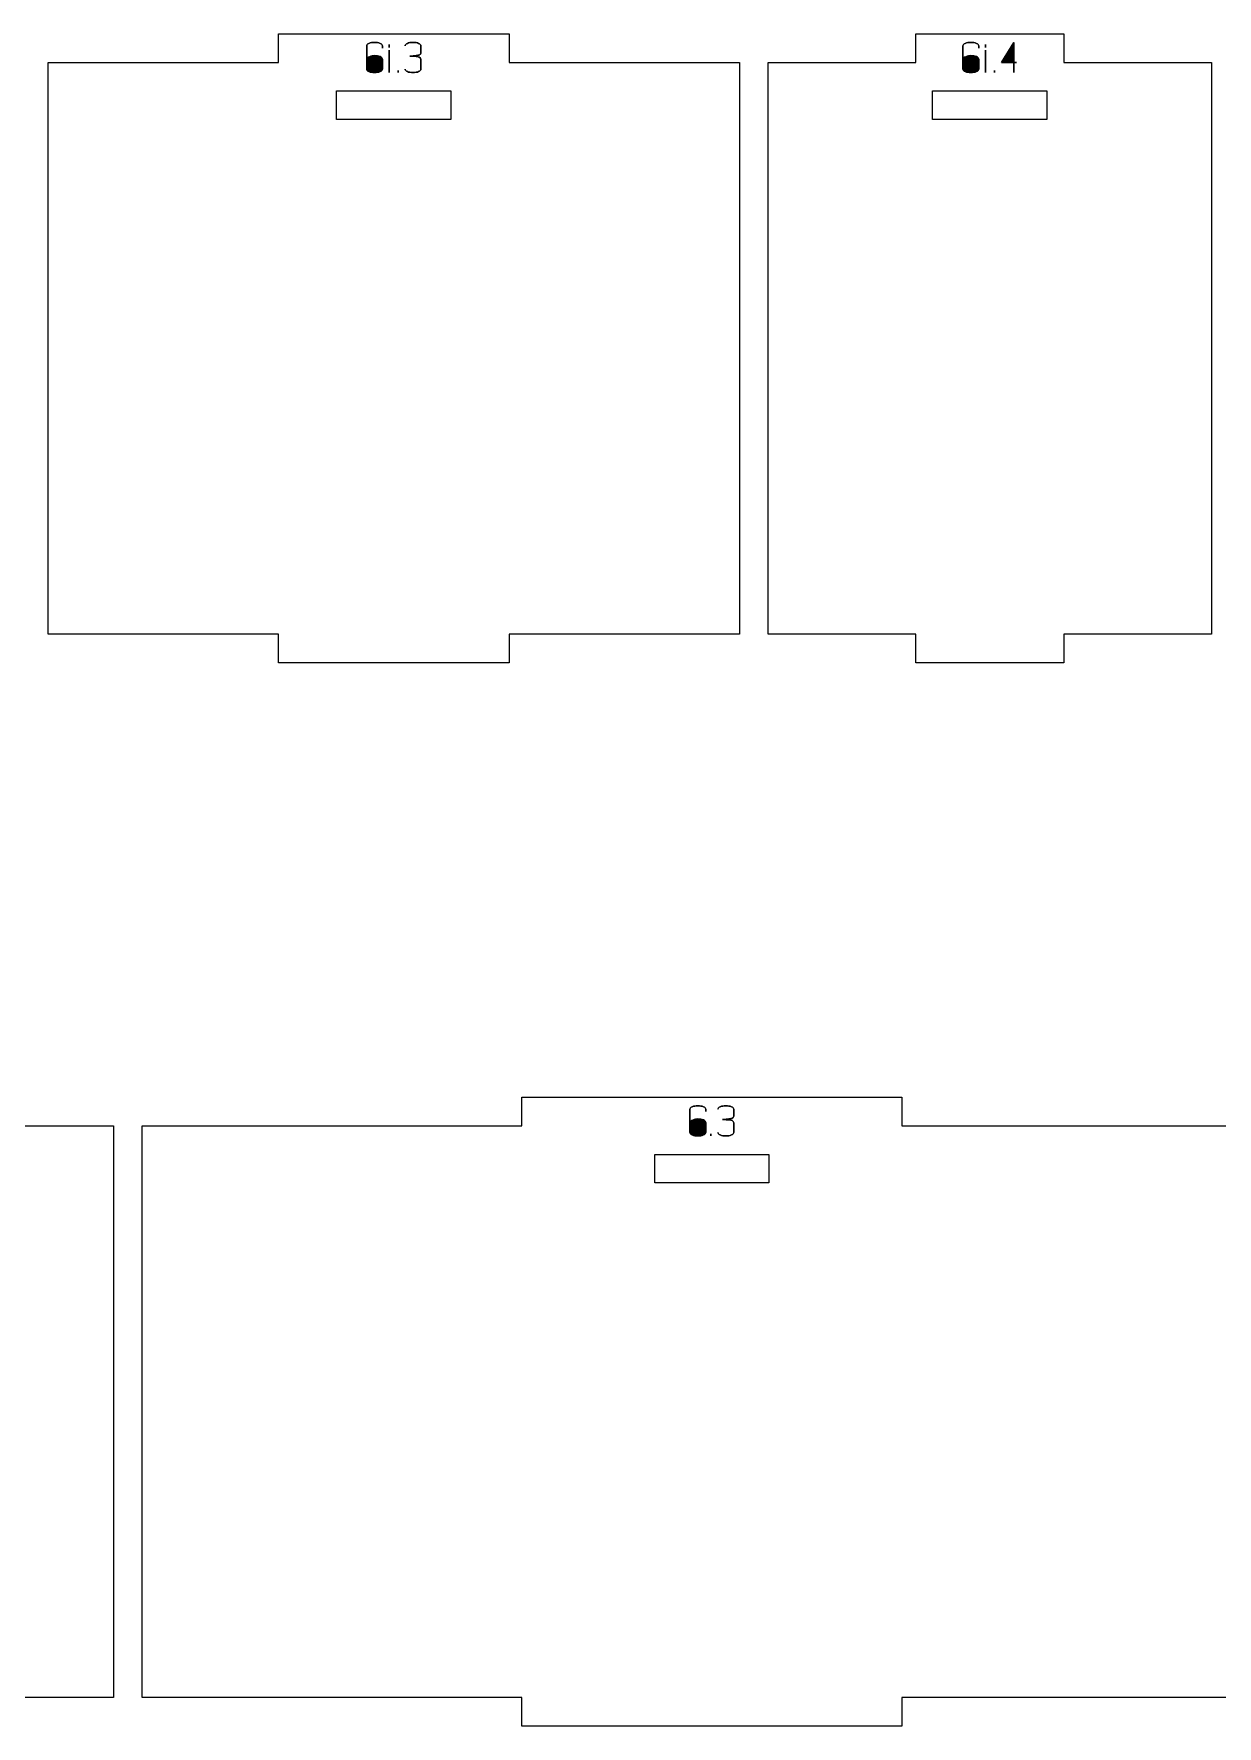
# Model space of a CAD drawing. Header units: centimetres. Extents: x -191 to 212, y -234 to 239.
# Drawn here: x 49.54 to 61.96, y -18.46 to -0.7 of the extents above; entities that cross this region are included whole.
import ezdxf

# ---------------------------------------------------------------- set-up
doc = ezdxf.new("R2010")
doc.units = ezdxf.units.CM
doc.header["$MEASUREMENT"] = 0
doc.layers.add('Capa 1', color=7, linetype='Continuous')

msp = doc.modelspace()

# ---------------------------------------------------------------- hatches: boundary and pattern name
at = {"layer": 'Capa 1', "true_color": 0x3e4095}
h = msp.add_hatch(color=175, dxfattribs=at)
edge = h.paths.add_edge_path()
edge.add_spline(control_points=[(53.11947, -1.10466), (53.09593, -1.10466), (53.07628, -1.10122), (53.06054, -1.09434), (53.04479, -1.08746), (53.03692, -1.07913), (53.03692, -1.06935), (53.03692, -1.06935), (53.03692, -0.96249), (53.03692, -0.96249), (53.03692, -0.96249), (53.03692, -0.82353), (53.03692, -0.82353), (53.03692, -0.81375), (53.04479, -0.80542), (53.06054, -0.79854), (53.07628, -0.79166), (53.09593, -0.78822), (53.11947, -0.78822), (53.14301, -0.78822), (53.16266, -0.79166), (53.1784, -0.79854), (53.19415, -0.80542), (53.20202, -0.81375), (53.20202, -0.82353), (53.20202, -0.82353), (53.20202, -0.84921), (53.20202, -0.84921), (53.20202, -0.84921), (53.20202, -0.82353), (53.20202, -0.82353), (53.20202, -0.81375), (53.19415, -0.80542), (53.1784, -0.79854), (53.16266, -0.79166), (53.14301, -0.78822), (53.11947, -0.78822), (53.09593, -0.78822), (53.07628, -0.79166), (53.06054, -0.79854), (53.04479, -0.80542), (53.03692, -0.81375), (53.03692, -0.82353), (53.03692, -0.82353), (53.03692, -0.96249), (53.03692, -0.96249), (53.03692, -0.95332), (53.04647, -0.94514), (53.06558, -0.93796), (53.08469, -0.93077), (53.10265, -0.92718), (53.11947, -0.92718), (53.14301, -0.92718), (53.16266, -0.93062), (53.1784, -0.9375), (53.19415, -0.94438), (53.20202, -0.95271), (53.20202, -0.96249), (53.20202, -0.96249), (53.20202, -1.06935), (53.20202, -1.06935), (53.20202, -1.07913), (53.19415, -1.08746), (53.1784, -1.09434), (53.16266, -1.10122), (53.14301, -1.10466), (53.11947, -1.10466)], knot_values=[0, 0, 0, 0, 0.04545455, 0.04545455, 0.04545455, 0.09090909, 0.09090909, 0.09090909, 0.13636364, 0.13636364, 0.13636364, 0.18181818, 0.18181818, 0.18181818, 0.22727273, 0.22727273, 0.22727273, 0.27272727, 0.27272727, 0.27272727, 0.31818182, 0.31818182, 0.31818182, 0.36363636, 0.36363636, 0.36363636, 0.40909091, 0.40909091, 0.40909091, 0.45454545, 0.45454545, 0.45454545, 0.5, 0.5, 0.5, 0.54545455, 0.54545455, 0.54545455, 0.59090909, 0.59090909, 0.59090909, 0.63636364, 0.63636364, 0.63636364, 0.68181818, 0.68181818, 0.68181818, 0.72727273, 0.72727273, 0.72727273, 0.77272727, 0.77272727, 0.77272727, 0.81818182, 0.81818182, 0.81818182, 0.86363636, 0.86363636, 0.86363636, 0.90909091, 0.90909091, 0.90909091, 0.95454545, 0.95454545, 0.95454545, 1, 1, 1, 1], degree=3, periodic=1)
h = msp.add_hatch(color=175, dxfattribs=at)
edge = h.paths.add_edge_path()
edge.add_spline(control_points=[(53.27218, -0.84188), (53.27218, -0.84188), (53.27264, -0.80932), (53.27264, -0.80932), (53.27264, -0.80932), (53.27218, -0.84188), (53.27218, -0.84188)], knot_values=[0, 0, 0, 0, 0.5, 0.5, 0.5, 1, 1, 1, 1], degree=3, periodic=1)
h = msp.add_hatch(color=175, dxfattribs=at)
edge = h.paths.add_edge_path()
edge.add_spline(control_points=[(53.27218, -1.10466), (53.27218, -1.10466), (53.27218, -0.87077), (53.27218, -0.87077), (53.27218, -0.87077), (53.27218, -1.10466), (53.27218, -1.10466)], knot_values=[0, 0, 0, 0, 0.5, 0.5, 0.5, 1, 1, 1, 1], degree=3, periodic=1)
h = msp.add_hatch(color=175, dxfattribs=at)
edge = h.paths.add_edge_path()
edge.add_spline(control_points=[(53.52305, -1.10466), (53.49951, -1.10466), (53.47986, -1.10122), (53.46412, -1.09434), (53.44837, -1.08746), (53.4405, -1.07913), (53.4405, -1.06935), (53.4405, -1.07913), (53.44837, -1.08746), (53.46412, -1.09434), (53.47986, -1.10122), (53.49951, -1.10466), (53.52305, -1.10466), (53.54659, -1.10466), (53.56624, -1.10122), (53.58198, -1.09434), (53.59773, -1.08746), (53.6056, -1.07913), (53.6056, -1.06935), (53.6056, -1.06935), (53.6056, -0.96616), (53.6056, -0.96616), (53.6056, -0.9579), (53.59994, -0.95072), (53.58863, -0.94461), (53.57732, -0.93849), (53.54415, -0.93436), (53.48911, -0.93222), (53.54384, -0.92886), (53.57671, -0.92488), (53.58771, -0.9203), (53.59872, -0.91571), (53.60468, -0.90822), (53.6056, -0.89783), (53.6056, -0.89783), (53.6056, -0.82353), (53.6056, -0.82353), (53.6056, -0.81375), (53.59773, -0.80542), (53.58198, -0.79854), (53.56624, -0.79166), (53.54659, -0.78822), (53.52305, -0.78822), (53.49951, -0.78822), (53.47986, -0.79166), (53.46412, -0.79854), (53.44837, -0.80542), (53.4405, -0.81375), (53.4405, -0.82353), (53.4405, -0.81375), (53.44837, -0.80542), (53.46412, -0.79854), (53.47986, -0.79166), (53.49951, -0.78822), (53.52305, -0.78822), (53.54659, -0.78822), (53.56624, -0.79166), (53.58198, -0.79854), (53.59773, -0.80542), (53.6056, -0.81375), (53.6056, -0.82353), (53.6056, -0.82353), (53.6056, -0.89783), (53.6056, -0.89783), (53.60468, -0.90822), (53.59872, -0.91571), (53.58771, -0.9203), (53.57671, -0.92488), (53.54384, -0.92886), (53.48911, -0.93222), (53.54415, -0.93436), (53.57732, -0.93849), (53.58863, -0.94461), (53.59994, -0.95072), (53.6056, -0.9579), (53.6056, -0.96616), (53.6056, -0.96616), (53.6056, -1.06935), (53.6056, -1.06935), (53.6056, -1.07913), (53.59773, -1.08746), (53.58198, -1.09434), (53.56624, -1.10122), (53.54659, -1.10466), (53.52305, -1.10466)], knot_values=[0, 0, 0, 0, 0.03571429, 0.03571429, 0.03571429, 0.07142857, 0.07142857, 0.07142857, 0.10714286, 0.10714286, 0.10714286, 0.14285714, 0.14285714, 0.14285714, 0.17857143, 0.17857143, 0.17857143, 0.21428571, 0.21428571, 0.21428571, 0.25, 0.25, 0.25, 0.28571429, 0.28571429, 0.28571429, 0.32142857, 0.32142857, 0.32142857, 0.35714286, 0.35714286, 0.35714286, 0.39285714, 0.39285714, 0.39285714, 0.42857143, 0.42857143, 0.42857143, 0.46428571, 0.46428571, 0.46428571, 0.5, 0.5, 0.5, 0.53571429, 0.53571429, 0.53571429, 0.57142857, 0.57142857, 0.57142857, 0.60714286, 0.60714286, 0.60714286, 0.64285714, 0.64285714, 0.64285714, 0.67857143, 0.67857143, 0.67857143, 0.71428571, 0.71428571, 0.71428571, 0.75, 0.75, 0.75, 0.78571429, 0.78571429, 0.78571429, 0.82142857, 0.82142857, 0.82142857, 0.85714286, 0.85714286, 0.85714286, 0.89285714, 0.89285714, 0.89285714, 0.92857143, 0.92857143, 0.92857143, 0.96428571, 0.96428571, 0.96428571, 1, 1, 1, 1], degree=3, periodic=1)
h = msp.add_hatch(color=175, dxfattribs=at)
edge = h.paths.add_edge_path()
edge.add_spline(control_points=[(59.37843, -1.10466), (59.35489, -1.10466), (59.33524, -1.10122), (59.3195, -1.09434), (59.30375, -1.08746), (59.29588, -1.07913), (59.29588, -1.06935), (59.29588, -1.06935), (59.29588, -0.96249), (59.29588, -0.96249), (59.29588, -0.96249), (59.29588, -0.82353), (59.29588, -0.82353), (59.29588, -0.81375), (59.30375, -0.80542), (59.3195, -0.79854), (59.33524, -0.79166), (59.35489, -0.78822), (59.37843, -0.78822), (59.40197, -0.78822), (59.42162, -0.79166), (59.43736, -0.79854), (59.45311, -0.80542), (59.46098, -0.81375), (59.46098, -0.82353), (59.46098, -0.82353), (59.46098, -0.84921), (59.46098, -0.84921), (59.46098, -0.84921), (59.46098, -0.82353), (59.46098, -0.82353), (59.46098, -0.81375), (59.45311, -0.80542), (59.43736, -0.79854), (59.42162, -0.79166), (59.40197, -0.78822), (59.37843, -0.78822), (59.35489, -0.78822), (59.33524, -0.79166), (59.3195, -0.79854), (59.30375, -0.80542), (59.29588, -0.81375), (59.29588, -0.82353), (59.29588, -0.82353), (59.29588, -0.96249), (59.29588, -0.96249), (59.29588, -0.95332), (59.30543, -0.94514), (59.32454, -0.93796), (59.34365, -0.93077), (59.36161, -0.92718), (59.37843, -0.92718), (59.40197, -0.92718), (59.42162, -0.93062), (59.43736, -0.9375), (59.45311, -0.94438), (59.46098, -0.95271), (59.46098, -0.96249), (59.46098, -0.96249), (59.46098, -1.06935), (59.46098, -1.06935), (59.46098, -1.07913), (59.45311, -1.08746), (59.43736, -1.09434), (59.42162, -1.10122), (59.40197, -1.10466), (59.37843, -1.10466)], knot_values=[0, 0, 0, 0, 0.04545455, 0.04545455, 0.04545455, 0.09090909, 0.09090909, 0.09090909, 0.13636364, 0.13636364, 0.13636364, 0.18181818, 0.18181818, 0.18181818, 0.22727273, 0.22727273, 0.22727273, 0.27272727, 0.27272727, 0.27272727, 0.31818182, 0.31818182, 0.31818182, 0.36363636, 0.36363636, 0.36363636, 0.40909091, 0.40909091, 0.40909091, 0.45454545, 0.45454545, 0.45454545, 0.5, 0.5, 0.5, 0.54545455, 0.54545455, 0.54545455, 0.59090909, 0.59090909, 0.59090909, 0.63636364, 0.63636364, 0.63636364, 0.68181818, 0.68181818, 0.68181818, 0.72727273, 0.72727273, 0.72727273, 0.77272727, 0.77272727, 0.77272727, 0.81818182, 0.81818182, 0.81818182, 0.86363636, 0.86363636, 0.86363636, 0.90909091, 0.90909091, 0.90909091, 0.95454545, 0.95454545, 0.95454545, 1, 1, 1, 1], degree=3, periodic=1)
h = msp.add_hatch(color=175, dxfattribs=at)
edge = h.paths.add_edge_path()
edge.add_spline(control_points=[(59.53114, -0.84188), (59.53114, -0.84188), (59.5316, -0.80932), (59.5316, -0.80932), (59.5316, -0.80932), (59.53114, -0.84188), (59.53114, -0.84188)], knot_values=[0, 0, 0, 0, 0.5, 0.5, 0.5, 1, 1, 1, 1], degree=3, periodic=1)
h = msp.add_hatch(color=175, dxfattribs=at)
edge = h.paths.add_edge_path()
edge.add_spline(control_points=[(59.53114, -1.10466), (59.53114, -1.10466), (59.53114, -0.87077), (59.53114, -0.87077), (59.53114, -0.87077), (59.53114, -1.10466), (59.53114, -1.10466)], knot_values=[0, 0, 0, 0, 0.5, 0.5, 0.5, 1, 1, 1, 1], degree=3, periodic=1)
h = msp.add_hatch(color=175, dxfattribs=at)
edge = h.paths.add_edge_path()
edge.add_spline(control_points=[(59.82925, -1.0001), (59.82925, -1.0001), (59.82925, -0.78776), (59.82925, -0.78776), (59.82925, -0.78776), (59.69946, -1.0001), (59.69946, -1.0001), (59.69946, -1.0001), (59.82925, -1.0001), (59.82925, -1.0001)], knot_values=[0, 0, 0, 0, 0.33333333, 0.33333333, 0.33333333, 0.66666667, 0.66666667, 0.66666667, 1, 1, 1, 1], degree=3, periodic=1)
h = msp.add_hatch(color=175, dxfattribs=at)
edge = h.paths.add_edge_path()
edge.add_spline(control_points=[(59.82925, -1.0001), (59.82925, -1.0001), (59.82925, -1.10466), (59.82925, -1.10466), (59.82925, -1.10466), (59.82925, -1.0001), (59.82925, -1.0001), (59.82925, -1.0001), (59.69946, -1.0001), (59.69946, -1.0001), (59.69946, -1.0001), (59.82925, -0.78776), (59.82925, -0.78776), (59.82925, -0.78776), (59.82925, -1.0001), (59.82925, -1.0001), (59.82925, -1.0001), (59.85906, -1.0001), (59.85906, -1.0001), (59.85906, -1.0001), (59.82925, -1.0001), (59.82925, -1.0001)], knot_values=[0, 0, 0, 0, 0.14285714, 0.14285714, 0.14285714, 0.28571429, 0.28571429, 0.28571429, 0.42857143, 0.42857143, 0.42857143, 0.57142857, 0.57142857, 0.57142857, 0.71428571, 0.71428571, 0.71428571, 0.85714286, 0.85714286, 0.85714286, 1, 1, 1, 1], degree=3, periodic=1)
h = msp.add_hatch(color=175, dxfattribs=at)
edge = h.paths.add_edge_path()
edge.add_spline(control_points=[(53.03692, -1.06935), (53.03692, -1.07913), (53.04479, -1.08746), (53.06054, -1.09434), (53.07628, -1.10122), (53.09593, -1.10466), (53.11947, -1.10466), (53.14301, -1.10466), (53.16266, -1.10122), (53.1784, -1.09434), (53.19415, -1.08746), (53.20202, -1.07913), (53.20202, -1.06935), (53.20202, -1.06935), (53.20202, -0.96249), (53.20202, -0.96249), (53.20202, -0.95271), (53.19415, -0.94438), (53.1784, -0.9375), (53.16266, -0.93062), (53.14301, -0.92718), (53.11947, -0.92718), (53.10265, -0.92718), (53.08469, -0.93077), (53.06558, -0.93796), (53.04647, -0.94514), (53.03692, -0.95332), (53.03692, -0.96249), (53.03692, -0.96249), (53.03692, -1.06935), (53.03692, -1.06935)], knot_values=[0, 0, 0, 0, 0.1, 0.1, 0.1, 0.2, 0.2, 0.2, 0.3, 0.3, 0.3, 0.4, 0.4, 0.4, 0.5, 0.5, 0.5, 0.6, 0.6, 0.6, 0.7, 0.7, 0.7, 0.8, 0.8, 0.8, 0.9, 0.9, 0.9, 1, 1, 1, 1], degree=3, periodic=1)
h = msp.add_hatch(color=175, dxfattribs=at)
edge = h.paths.add_edge_path()
edge.add_spline(control_points=[(59.29588, -1.06935), (59.29588, -1.07913), (59.30375, -1.08746), (59.3195, -1.09434), (59.33524, -1.10122), (59.35489, -1.10466), (59.37843, -1.10466), (59.40197, -1.10466), (59.42162, -1.10122), (59.43736, -1.09434), (59.45311, -1.08746), (59.46098, -1.07913), (59.46098, -1.06935), (59.46098, -1.06935), (59.46098, -0.96249), (59.46098, -0.96249), (59.46098, -0.95271), (59.45311, -0.94438), (59.43736, -0.9375), (59.42162, -0.93062), (59.40197, -0.92718), (59.37843, -0.92718), (59.36161, -0.92718), (59.34365, -0.93077), (59.32454, -0.93796), (59.30543, -0.94514), (59.29588, -0.95332), (59.29588, -0.96249), (59.29588, -0.96249), (59.29588, -1.06935), (59.29588, -1.06935)], knot_values=[0, 0, 0, 0, 0.1, 0.1, 0.1, 0.2, 0.2, 0.2, 0.3, 0.3, 0.3, 0.4, 0.4, 0.4, 0.5, 0.5, 0.5, 0.6, 0.6, 0.6, 0.7, 0.7, 0.7, 0.8, 0.8, 0.8, 0.9, 0.9, 0.9, 1, 1, 1, 1], degree=3, periodic=1)
h = msp.add_hatch(color=175, dxfattribs=at)
edge = h.paths.add_edge_path()
edge.add_spline(control_points=[(53.36712, -1.10466), (53.36712, -1.10466), (53.36712, -1.08219), (53.36712, -1.08219), (53.36712, -1.08219), (53.36712, -1.10466), (53.36712, -1.10466)], knot_values=[0, 0, 0, 0, 0.5, 0.5, 0.5, 1, 1, 1, 1], degree=3, periodic=1)
h = msp.add_hatch(color=175, dxfattribs=at)
edge = h.paths.add_edge_path()
edge.add_spline(control_points=[(59.62608, -1.10466), (59.62608, -1.10466), (59.62608, -1.08219), (59.62608, -1.08219), (59.62608, -1.08219), (59.62608, -1.10466), (59.62608, -1.10466)], knot_values=[0, 0, 0, 0, 0.5, 0.5, 0.5, 1, 1, 1, 1], degree=3, periodic=1)
h = msp.add_hatch(color=175, dxfattribs=at)
edge = h.paths.add_edge_path()
edge.add_spline(control_points=[(56.51309, -12.26262), (56.48955, -12.26262), (56.4699, -12.25918), (56.45416, -12.2523), (56.43841, -12.24542), (56.43054, -12.23709), (56.43054, -12.22731), (56.43054, -12.22731), (56.43054, -12.12045), (56.43054, -12.12045), (56.43054, -12.12045), (56.43054, -11.98149), (56.43054, -11.98149), (56.43054, -11.97171), (56.43841, -11.96338), (56.45416, -11.9565), (56.4699, -11.94962), (56.48955, -11.94618), (56.51309, -11.94618), (56.53663, -11.94618), (56.55628, -11.94962), (56.57202, -11.9565), (56.58777, -11.96338), (56.59564, -11.97171), (56.59564, -11.98149), (56.59564, -11.98149), (56.59564, -12.00717), (56.59564, -12.00717), (56.59564, -12.00717), (56.59564, -11.98149), (56.59564, -11.98149), (56.59564, -11.97171), (56.58777, -11.96338), (56.57202, -11.9565), (56.55628, -11.94962), (56.53663, -11.94618), (56.51309, -11.94618), (56.48955, -11.94618), (56.4699, -11.94962), (56.45416, -11.9565), (56.43841, -11.96338), (56.43054, -11.97171), (56.43054, -11.98149), (56.43054, -11.98149), (56.43054, -12.12045), (56.43054, -12.12045), (56.43054, -12.11128), (56.44009, -12.1031), (56.4592, -12.09592), (56.47831, -12.08873), (56.49627, -12.08514), (56.51309, -12.08514), (56.53663, -12.08514), (56.55628, -12.08858), (56.57202, -12.09546), (56.58777, -12.10234), (56.59564, -12.11067), (56.59564, -12.12045), (56.59564, -12.12045), (56.59564, -12.22731), (56.59564, -12.22731), (56.59564, -12.23709), (56.58777, -12.24542), (56.57202, -12.2523), (56.55628, -12.25918), (56.53663, -12.26262), (56.51309, -12.26262)], knot_values=[0, 0, 0, 0, 0.04545455, 0.04545455, 0.04545455, 0.09090909, 0.09090909, 0.09090909, 0.13636364, 0.13636364, 0.13636364, 0.18181818, 0.18181818, 0.18181818, 0.22727273, 0.22727273, 0.22727273, 0.27272727, 0.27272727, 0.27272727, 0.31818182, 0.31818182, 0.31818182, 0.36363636, 0.36363636, 0.36363636, 0.40909091, 0.40909091, 0.40909091, 0.45454545, 0.45454545, 0.45454545, 0.5, 0.5, 0.5, 0.54545455, 0.54545455, 0.54545455, 0.59090909, 0.59090909, 0.59090909, 0.63636364, 0.63636364, 0.63636364, 0.68181818, 0.68181818, 0.68181818, 0.72727273, 0.72727273, 0.72727273, 0.77272727, 0.77272727, 0.77272727, 0.81818182, 0.81818182, 0.81818182, 0.86363636, 0.86363636, 0.86363636, 0.90909091, 0.90909091, 0.90909091, 0.95454545, 0.95454545, 0.95454545, 1, 1, 1, 1], degree=3, periodic=1)
h = msp.add_hatch(color=175, dxfattribs=at)
edge = h.paths.add_edge_path()
edge.add_spline(control_points=[(56.8066, -12.26262), (56.78306, -12.26262), (56.76341, -12.25918), (56.74767, -12.2523), (56.73192, -12.24542), (56.72405, -12.23709), (56.72405, -12.22731), (56.72405, -12.23709), (56.73192, -12.24542), (56.74767, -12.2523), (56.76341, -12.25918), (56.78306, -12.26262), (56.8066, -12.26262), (56.83014, -12.26262), (56.84979, -12.25918), (56.86553, -12.2523), (56.88128, -12.24542), (56.88915, -12.23709), (56.88915, -12.22731), (56.88915, -12.22731), (56.88915, -12.12412), (56.88915, -12.12412), (56.88915, -12.11586), (56.88349, -12.10868), (56.87218, -12.10257), (56.86087, -12.09645), (56.8277, -12.09232), (56.77266, -12.09018), (56.82739, -12.08682), (56.86026, -12.08284), (56.87126, -12.07826), (56.88227, -12.07367), (56.88823, -12.06618), (56.88915, -12.05579), (56.88915, -12.05579), (56.88915, -11.98149), (56.88915, -11.98149), (56.88915, -11.97171), (56.88128, -11.96338), (56.86553, -11.9565), (56.84979, -11.94962), (56.83014, -11.94618), (56.8066, -11.94618), (56.78306, -11.94618), (56.76341, -11.94962), (56.74767, -11.9565), (56.73192, -11.96338), (56.72405, -11.97171), (56.72405, -11.98149), (56.72405, -11.97171), (56.73192, -11.96338), (56.74767, -11.9565), (56.76341, -11.94962), (56.78306, -11.94618), (56.8066, -11.94618), (56.83014, -11.94618), (56.84979, -11.94962), (56.86553, -11.9565), (56.88128, -11.96338), (56.88915, -11.97171), (56.88915, -11.98149), (56.88915, -11.98149), (56.88915, -12.05579), (56.88915, -12.05579), (56.88823, -12.06618), (56.88227, -12.07367), (56.87126, -12.07826), (56.86026, -12.08284), (56.82739, -12.08682), (56.77266, -12.09018), (56.8277, -12.09232), (56.86087, -12.09645), (56.87218, -12.10257), (56.88349, -12.10868), (56.88915, -12.11586), (56.88915, -12.12412), (56.88915, -12.12412), (56.88915, -12.22731), (56.88915, -12.22731), (56.88915, -12.23709), (56.88128, -12.24542), (56.86553, -12.2523), (56.84979, -12.25918), (56.83014, -12.26262), (56.8066, -12.26262)], knot_values=[0, 0, 0, 0, 0.03571429, 0.03571429, 0.03571429, 0.07142857, 0.07142857, 0.07142857, 0.10714286, 0.10714286, 0.10714286, 0.14285714, 0.14285714, 0.14285714, 0.17857143, 0.17857143, 0.17857143, 0.21428571, 0.21428571, 0.21428571, 0.25, 0.25, 0.25, 0.28571429, 0.28571429, 0.28571429, 0.32142857, 0.32142857, 0.32142857, 0.35714286, 0.35714286, 0.35714286, 0.39285714, 0.39285714, 0.39285714, 0.42857143, 0.42857143, 0.42857143, 0.46428571, 0.46428571, 0.46428571, 0.5, 0.5, 0.5, 0.53571429, 0.53571429, 0.53571429, 0.57142857, 0.57142857, 0.57142857, 0.60714286, 0.60714286, 0.60714286, 0.64285714, 0.64285714, 0.64285714, 0.67857143, 0.67857143, 0.67857143, 0.71428571, 0.71428571, 0.71428571, 0.75, 0.75, 0.75, 0.78571429, 0.78571429, 0.78571429, 0.82142857, 0.82142857, 0.82142857, 0.85714286, 0.85714286, 0.85714286, 0.89285714, 0.89285714, 0.89285714, 0.92857143, 0.92857143, 0.92857143, 0.96428571, 0.96428571, 0.96428571, 1, 1, 1, 1], degree=3, periodic=1)
h = msp.add_hatch(color=175, dxfattribs=at)
edge = h.paths.add_edge_path()
edge.add_spline(control_points=[(56.43054, -12.22731), (56.43054, -12.23709), (56.43841, -12.24542), (56.45416, -12.2523), (56.4699, -12.25918), (56.48955, -12.26262), (56.51309, -12.26262), (56.53663, -12.26262), (56.55628, -12.25918), (56.57202, -12.2523), (56.58777, -12.24542), (56.59564, -12.23709), (56.59564, -12.22731), (56.59564, -12.22731), (56.59564, -12.12045), (56.59564, -12.12045), (56.59564, -12.11067), (56.58777, -12.10234), (56.57202, -12.09546), (56.55628, -12.08858), (56.53663, -12.08514), (56.51309, -12.08514), (56.49627, -12.08514), (56.47831, -12.08873), (56.4592, -12.09592), (56.44009, -12.1031), (56.43054, -12.11128), (56.43054, -12.12045), (56.43054, -12.12045), (56.43054, -12.22731), (56.43054, -12.22731)], knot_values=[0, 0, 0, 0, 0.1, 0.1, 0.1, 0.2, 0.2, 0.2, 0.3, 0.3, 0.3, 0.4, 0.4, 0.4, 0.5, 0.5, 0.5, 0.6, 0.6, 0.6, 0.7, 0.7, 0.7, 0.8, 0.8, 0.8, 0.9, 0.9, 0.9, 1, 1, 1, 1], degree=3, periodic=1)
h = msp.add_hatch(color=175, dxfattribs=at)
edge = h.paths.add_edge_path()
edge.add_spline(control_points=[(56.65067, -12.26262), (56.65067, -12.26262), (56.65067, -12.24015), (56.65067, -12.24015), (56.65067, -12.24015), (56.65067, -12.26262), (56.65067, -12.26262)], knot_values=[0, 0, 0, 0, 0.5, 0.5, 0.5, 1, 1, 1, 1], degree=3, periodic=1)

# ---------------------------------------------------------------- linework, layer by layer
at = {"layer": 'Capa 1', "color": 240, "lineweight": 20}
for points, knots in [([(49.69283, -0.99826), (49.69283, -0.99826), (49.69283, -6.99826), (49.69283, -6.99826), (49.69283, -6.99826), (52.11178, -6.99826), (52.11178, -6.99826), (52.11178, -6.99826), (52.11178, -7.29826), (52.11178, -7.29826), (52.11178, -7.29826), (54.53073, -7.29826), (54.53073, -7.29826), (54.53073, -7.29826), (54.53073, -6.99826), (54.53073, -6.99826), (54.53073, -6.99826), (56.94969, -6.99826), (56.94969, -6.99826), (56.94969, -6.99826), (56.94969, -0.99826), (56.94969, -0.99826), (56.94969, -0.99826), (54.53073, -0.99826), (54.53073, -0.99826), (54.53073, -0.99826), (54.53073, -0.69826), (54.53073, -0.69826), (54.53073, -0.69826), (52.11178, -0.69826), (52.11178, -0.69826), (52.11178, -0.69826), (52.11178, -0.99826), (52.11178, -0.99826), (52.11178, -0.99826), (49.69283, -0.99826), (49.69283, -0.99826)], [0, 0, 0, 0, 0.08333333, 0.08333333, 0.08333333, 0.16666667, 0.16666667, 0.16666667, 0.25, 0.25, 0.25, 0.33333333, 0.33333333, 0.33333333, 0.41666667, 0.41666667, 0.41666667, 0.5, 0.5, 0.5, 0.58333333, 0.58333333, 0.58333333, 0.66666667, 0.66666667, 0.66666667, 0.75, 0.75, 0.75, 0.83333333, 0.83333333, 0.83333333, 0.91666667, 0.91666667, 0.91666667, 1, 1, 1, 1]), ([(57.24969, -0.99826), (57.24969, -0.99826), (57.24969, -6.99826), (57.24969, -6.99826), (57.24969, -6.99826), (58.80154, -6.99826), (58.80154, -6.99826), (58.80154, -6.99826), (58.80154, -7.29826), (58.80154, -7.29826), (58.80154, -7.29826), (60.3534, -7.29826), (60.3534, -7.29826), (60.3534, -7.29826), (60.3534, -6.99826), (60.3534, -6.99826), (60.3534, -6.99826), (61.90526, -6.99826), (61.90526, -6.99826), (61.90526, -6.99826), (61.90526, -0.99826), (61.90526, -0.99826), (61.90526, -0.99826), (60.3534, -0.99826), (60.3534, -0.99826), (60.3534, -0.99826), (60.3534, -0.69826), (60.3534, -0.69826), (60.3534, -0.69826), (58.80154, -0.69826), (58.80154, -0.69826), (58.80154, -0.69826), (58.80154, -0.99826), (58.80154, -0.99826), (58.80154, -0.99826), (57.24969, -0.99826), (57.24969, -0.99826)], [0, 0, 0, 0, 0.08333333, 0.08333333, 0.08333333, 0.16666667, 0.16666667, 0.16666667, 0.25, 0.25, 0.25, 0.33333333, 0.33333333, 0.33333333, 0.41666667, 0.41666667, 0.41666667, 0.5, 0.5, 0.5, 0.58333333, 0.58333333, 0.58333333, 0.66666667, 0.66666667, 0.66666667, 0.75, 0.75, 0.75, 0.83333333, 0.83333333, 0.83333333, 0.91666667, 0.91666667, 0.91666667, 1, 1, 1, 1]), ([(52.72126, -1.59796), (52.72126, -1.59796), (53.92126, -1.59796), (53.92126, -1.59796), (53.92126, -1.59796), (53.92126, -1.29796), (53.92126, -1.29796), (53.92126, -1.29796), (52.72126, -1.29796), (52.72126, -1.29796), (52.72126, -1.29796), (52.72126, -1.59796), (52.72126, -1.59796)], [0, 0, 0, 0, 0.25, 0.25, 0.25, 0.5, 0.5, 0.5, 0.75, 0.75, 0.75, 1, 1, 1, 1]), ([(58.97747, -1.59796), (58.97747, -1.59796), (60.17747, -1.59796), (60.17747, -1.59796), (60.17747, -1.59796), (60.17747, -1.29796), (60.17747, -1.29796), (60.17747, -1.29796), (58.97747, -1.29796), (58.97747, -1.29796), (58.97747, -1.29796), (58.97747, -1.59796), (58.97747, -1.59796)], [0, 0, 0, 0, 0.25, 0.25, 0.25, 0.5, 0.5, 0.5, 0.75, 0.75, 0.75, 1, 1, 1, 1]), ([(44.7768, -12.15622), (44.7768, -12.15622), (44.7768, -18.15622), (44.7768, -18.15622), (44.7768, -18.15622), (46.64445, -18.15622), (46.64445, -18.15622), (46.64445, -18.15622), (46.64445, -18.45622), (46.64445, -18.45622), (46.64445, -18.45622), (48.5121, -18.45622), (48.5121, -18.45622), (48.5121, -18.45622), (48.5121, -18.15622), (48.5121, -18.15622), (48.5121, -18.15622), (50.37975, -18.15622), (50.37975, -18.15622), (50.37975, -18.15622), (50.37975, -12.15622), (50.37975, -12.15622), (50.37975, -12.15622), (48.5121, -12.15622), (48.5121, -12.15622), (48.5121, -12.15622), (48.5121, -11.85622), (48.5121, -11.85622), (48.5121, -11.85622), (46.64445, -11.85622), (46.64445, -11.85622), (46.64445, -11.85622), (46.64445, -12.15622), (46.64445, -12.15622), (46.64445, -12.15622), (44.7768, -12.15622), (44.7768, -12.15622)], [0, 0, 0, 0, 0.08333333, 0.08333333, 0.08333333, 0.16666667, 0.16666667, 0.16666667, 0.25, 0.25, 0.25, 0.33333333, 0.33333333, 0.33333333, 0.41666667, 0.41666667, 0.41666667, 0.5, 0.5, 0.5, 0.58333333, 0.58333333, 0.58333333, 0.66666667, 0.66666667, 0.66666667, 0.75, 0.75, 0.75, 0.83333333, 0.83333333, 0.83333333, 0.91666667, 0.91666667, 0.91666667, 1, 1, 1, 1]), ([(50.67975, -12.15622), (50.67975, -12.15622), (50.67975, -18.15622), (50.67975, -18.15622), (50.67975, -18.15622), (54.66648, -18.15622), (54.66648, -18.15622), (54.66648, -18.15622), (54.66648, -18.45622), (54.66648, -18.45622), (54.66648, -18.45622), (58.65321, -18.45622), (58.65321, -18.45622), (58.65321, -18.45622), (58.65321, -18.15622), (58.65321, -18.15622), (58.65321, -18.15622), (62.63994, -18.15622), (62.63994, -18.15622), (62.63994, -18.15622), (62.63994, -12.15622), (62.63994, -12.15622), (62.63994, -12.15622), (58.65321, -12.15622), (58.65321, -12.15622), (58.65321, -12.15622), (58.65321, -11.85622), (58.65321, -11.85622), (58.65321, -11.85622), (54.66648, -11.85622), (54.66648, -11.85622), (54.66648, -11.85622), (54.66648, -12.15622), (54.66648, -12.15622), (54.66648, -12.15622), (50.67975, -12.15622), (50.67975, -12.15622)], [0, 0, 0, 0, 0.08333333, 0.08333333, 0.08333333, 0.16666667, 0.16666667, 0.16666667, 0.25, 0.25, 0.25, 0.33333333, 0.33333333, 0.33333333, 0.41666667, 0.41666667, 0.41666667, 0.5, 0.5, 0.5, 0.58333333, 0.58333333, 0.58333333, 0.66666667, 0.66666667, 0.66666667, 0.75, 0.75, 0.75, 0.83333333, 0.83333333, 0.83333333, 0.91666667, 0.91666667, 0.91666667, 1, 1, 1, 1]), ([(56.05984, -12.75596), (56.05984, -12.75596), (57.25984, -12.75596), (57.25984, -12.75596), (57.25984, -12.75596), (57.25984, -12.45596), (57.25984, -12.45596), (57.25984, -12.45596), (56.05984, -12.45596), (56.05984, -12.45596), (56.05984, -12.45596), (56.05984, -12.75596), (56.05984, -12.75596)], [0, 0, 0, 0, 0.25, 0.25, 0.25, 0.5, 0.5, 0.5, 0.75, 0.75, 0.75, 1, 1, 1, 1])]:
    msp.add_open_spline(points, degree=3, knots=knots, dxfattribs=at)
at = {"layer": 'Capa 1', "color": 114, "lineweight": 9}
for points, knots in [([(53.11947, -1.10466), (53.09593, -1.10466), (53.07628, -1.10122), (53.06054, -1.09434), (53.04479, -1.08746), (53.03692, -1.07913), (53.03692, -1.06935), (53.03692, -1.06935), (53.03692, -0.96249), (53.03692, -0.96249), (53.03692, -0.96249), (53.03692, -0.82353), (53.03692, -0.82353), (53.03692, -0.81375), (53.04479, -0.80542), (53.06054, -0.79854), (53.07628, -0.79166), (53.09593, -0.78822), (53.11947, -0.78822), (53.14301, -0.78822), (53.16266, -0.79166), (53.1784, -0.79854), (53.19415, -0.80542), (53.20202, -0.81375), (53.20202, -0.82353), (53.20202, -0.82353), (53.20202, -0.84921), (53.20202, -0.84921), (53.20202, -0.84921), (53.20202, -0.82353), (53.20202, -0.82353), (53.20202, -0.81375), (53.19415, -0.80542), (53.1784, -0.79854), (53.16266, -0.79166), (53.14301, -0.78822), (53.11947, -0.78822), (53.09593, -0.78822), (53.07628, -0.79166), (53.06054, -0.79854), (53.04479, -0.80542), (53.03692, -0.81375), (53.03692, -0.82353), (53.03692, -0.82353), (53.03692, -0.96249), (53.03692, -0.96249), (53.03692, -0.95332), (53.04647, -0.94514), (53.06558, -0.93796), (53.08469, -0.93077), (53.10265, -0.92718), (53.11947, -0.92718), (53.14301, -0.92718), (53.16266, -0.93062), (53.1784, -0.9375), (53.19415, -0.94438), (53.20202, -0.95271), (53.20202, -0.96249), (53.20202, -0.96249), (53.20202, -1.06935), (53.20202, -1.06935), (53.20202, -1.07913), (53.19415, -1.08746), (53.1784, -1.09434), (53.16266, -1.10122), (53.14301, -1.10466), (53.11947, -1.10466)], [0, 0, 0, 0, 0.04545455, 0.04545455, 0.04545455, 0.09090909, 0.09090909, 0.09090909, 0.13636364, 0.13636364, 0.13636364, 0.18181818, 0.18181818, 0.18181818, 0.22727273, 0.22727273, 0.22727273, 0.27272727, 0.27272727, 0.27272727, 0.31818182, 0.31818182, 0.31818182, 0.36363636, 0.36363636, 0.36363636, 0.40909091, 0.40909091, 0.40909091, 0.45454545, 0.45454545, 0.45454545, 0.5, 0.5, 0.5, 0.54545455, 0.54545455, 0.54545455, 0.59090909, 0.59090909, 0.59090909, 0.63636364, 0.63636364, 0.63636364, 0.68181818, 0.68181818, 0.68181818, 0.72727273, 0.72727273, 0.72727273, 0.77272727, 0.77272727, 0.77272727, 0.81818182, 0.81818182, 0.81818182, 0.86363636, 0.86363636, 0.86363636, 0.90909091, 0.90909091, 0.90909091, 0.95454545, 0.95454545, 0.95454545, 1, 1, 1, 1]), ([(53.27218, -0.84188), (53.27218, -0.84188), (53.27264, -0.80932), (53.27264, -0.80932), (53.27264, -0.80932), (53.27218, -0.84188), (53.27218, -0.84188)], [0, 0, 0, 0, 0.5, 0.5, 0.5, 1, 1, 1, 1]), ([(53.27218, -1.10466), (53.27218, -1.10466), (53.27218, -0.87077), (53.27218, -0.87077), (53.27218, -0.87077), (53.27218, -1.10466), (53.27218, -1.10466)], [0, 0, 0, 0, 0.5, 0.5, 0.5, 1, 1, 1, 1]), ([(53.52305, -1.10466), (53.49951, -1.10466), (53.47986, -1.10122), (53.46412, -1.09434), (53.44837, -1.08746), (53.4405, -1.07913), (53.4405, -1.06935), (53.4405, -1.07913), (53.44837, -1.08746), (53.46412, -1.09434), (53.47986, -1.10122), (53.49951, -1.10466), (53.52305, -1.10466), (53.54659, -1.10466), (53.56624, -1.10122), (53.58198, -1.09434), (53.59773, -1.08746), (53.6056, -1.07913), (53.6056, -1.06935), (53.6056, -1.06935), (53.6056, -0.96616), (53.6056, -0.96616), (53.6056, -0.9579), (53.59994, -0.95072), (53.58863, -0.94461), (53.57732, -0.93849), (53.54415, -0.93436), (53.48911, -0.93222), (53.54384, -0.92886), (53.57671, -0.92488), (53.58771, -0.9203), (53.59872, -0.91571), (53.60468, -0.90822), (53.6056, -0.89783), (53.6056, -0.89783), (53.6056, -0.82353), (53.6056, -0.82353), (53.6056, -0.81375), (53.59773, -0.80542), (53.58198, -0.79854), (53.56624, -0.79166), (53.54659, -0.78822), (53.52305, -0.78822), (53.49951, -0.78822), (53.47986, -0.79166), (53.46412, -0.79854), (53.44837, -0.80542), (53.4405, -0.81375), (53.4405, -0.82353), (53.4405, -0.81375), (53.44837, -0.80542), (53.46412, -0.79854), (53.47986, -0.79166), (53.49951, -0.78822), (53.52305, -0.78822), (53.54659, -0.78822), (53.56624, -0.79166), (53.58198, -0.79854), (53.59773, -0.80542), (53.6056, -0.81375), (53.6056, -0.82353), (53.6056, -0.82353), (53.6056, -0.89783), (53.6056, -0.89783), (53.60468, -0.90822), (53.59872, -0.91571), (53.58771, -0.9203), (53.57671, -0.92488), (53.54384, -0.92886), (53.48911, -0.93222), (53.54415, -0.93436), (53.57732, -0.93849), (53.58863, -0.94461), (53.59994, -0.95072), (53.6056, -0.9579), (53.6056, -0.96616), (53.6056, -0.96616), (53.6056, -1.06935), (53.6056, -1.06935), (53.6056, -1.07913), (53.59773, -1.08746), (53.58198, -1.09434), (53.56624, -1.10122), (53.54659, -1.10466), (53.52305, -1.10466)], [0, 0, 0, 0, 0.03571429, 0.03571429, 0.03571429, 0.07142857, 0.07142857, 0.07142857, 0.10714286, 0.10714286, 0.10714286, 0.14285714, 0.14285714, 0.14285714, 0.17857143, 0.17857143, 0.17857143, 0.21428571, 0.21428571, 0.21428571, 0.25, 0.25, 0.25, 0.28571429, 0.28571429, 0.28571429, 0.32142857, 0.32142857, 0.32142857, 0.35714286, 0.35714286, 0.35714286, 0.39285714, 0.39285714, 0.39285714, 0.42857143, 0.42857143, 0.42857143, 0.46428571, 0.46428571, 0.46428571, 0.5, 0.5, 0.5, 0.53571429, 0.53571429, 0.53571429, 0.57142857, 0.57142857, 0.57142857, 0.60714286, 0.60714286, 0.60714286, 0.64285714, 0.64285714, 0.64285714, 0.67857143, 0.67857143, 0.67857143, 0.71428571, 0.71428571, 0.71428571, 0.75, 0.75, 0.75, 0.78571429, 0.78571429, 0.78571429, 0.82142857, 0.82142857, 0.82142857, 0.85714286, 0.85714286, 0.85714286, 0.89285714, 0.89285714, 0.89285714, 0.92857143, 0.92857143, 0.92857143, 0.96428571, 0.96428571, 0.96428571, 1, 1, 1, 1]), ([(59.37843, -1.10466), (59.35489, -1.10466), (59.33524, -1.10122), (59.3195, -1.09434), (59.30375, -1.08746), (59.29588, -1.07913), (59.29588, -1.06935), (59.29588, -1.06935), (59.29588, -0.96249), (59.29588, -0.96249), (59.29588, -0.96249), (59.29588, -0.82353), (59.29588, -0.82353), (59.29588, -0.81375), (59.30375, -0.80542), (59.3195, -0.79854), (59.33524, -0.79166), (59.35489, -0.78822), (59.37843, -0.78822), (59.40197, -0.78822), (59.42162, -0.79166), (59.43736, -0.79854), (59.45311, -0.80542), (59.46098, -0.81375), (59.46098, -0.82353), (59.46098, -0.82353), (59.46098, -0.84921), (59.46098, -0.84921), (59.46098, -0.84921), (59.46098, -0.82353), (59.46098, -0.82353), (59.46098, -0.81375), (59.45311, -0.80542), (59.43736, -0.79854), (59.42162, -0.79166), (59.40197, -0.78822), (59.37843, -0.78822), (59.35489, -0.78822), (59.33524, -0.79166), (59.3195, -0.79854), (59.30375, -0.80542), (59.29588, -0.81375), (59.29588, -0.82353), (59.29588, -0.82353), (59.29588, -0.96249), (59.29588, -0.96249), (59.29588, -0.95332), (59.30543, -0.94514), (59.32454, -0.93796), (59.34365, -0.93077), (59.36161, -0.92718), (59.37843, -0.92718), (59.40197, -0.92718), (59.42162, -0.93062), (59.43736, -0.9375), (59.45311, -0.94438), (59.46098, -0.95271), (59.46098, -0.96249), (59.46098, -0.96249), (59.46098, -1.06935), (59.46098, -1.06935), (59.46098, -1.07913), (59.45311, -1.08746), (59.43736, -1.09434), (59.42162, -1.10122), (59.40197, -1.10466), (59.37843, -1.10466)], [0, 0, 0, 0, 0.04545455, 0.04545455, 0.04545455, 0.09090909, 0.09090909, 0.09090909, 0.13636364, 0.13636364, 0.13636364, 0.18181818, 0.18181818, 0.18181818, 0.22727273, 0.22727273, 0.22727273, 0.27272727, 0.27272727, 0.27272727, 0.31818182, 0.31818182, 0.31818182, 0.36363636, 0.36363636, 0.36363636, 0.40909091, 0.40909091, 0.40909091, 0.45454545, 0.45454545, 0.45454545, 0.5, 0.5, 0.5, 0.54545455, 0.54545455, 0.54545455, 0.59090909, 0.59090909, 0.59090909, 0.63636364, 0.63636364, 0.63636364, 0.68181818, 0.68181818, 0.68181818, 0.72727273, 0.72727273, 0.72727273, 0.77272727, 0.77272727, 0.77272727, 0.81818182, 0.81818182, 0.81818182, 0.86363636, 0.86363636, 0.86363636, 0.90909091, 0.90909091, 0.90909091, 0.95454545, 0.95454545, 0.95454545, 1, 1, 1, 1]), ([(59.53114, -0.84188), (59.53114, -0.84188), (59.5316, -0.80932), (59.5316, -0.80932), (59.5316, -0.80932), (59.53114, -0.84188), (59.53114, -0.84188)], [0, 0, 0, 0, 0.5, 0.5, 0.5, 1, 1, 1, 1]), ([(59.53114, -1.10466), (59.53114, -1.10466), (59.53114, -0.87077), (59.53114, -0.87077), (59.53114, -0.87077), (59.53114, -1.10466), (59.53114, -1.10466)], [0, 0, 0, 0, 0.5, 0.5, 0.5, 1, 1, 1, 1]), ([(59.82925, -1.0001), (59.82925, -1.0001), (59.82925, -0.78776), (59.82925, -0.78776), (59.82925, -0.78776), (59.69946, -1.0001), (59.69946, -1.0001), (59.69946, -1.0001), (59.82925, -1.0001), (59.82925, -1.0001)], [0, 0, 0, 0, 0.33333333, 0.33333333, 0.33333333, 0.66666667, 0.66666667, 0.66666667, 1, 1, 1, 1]), ([(59.82925, -1.0001), (59.82925, -1.0001), (59.82925, -1.10466), (59.82925, -1.10466), (59.82925, -1.10466), (59.82925, -1.0001), (59.82925, -1.0001), (59.82925, -1.0001), (59.69946, -1.0001), (59.69946, -1.0001), (59.69946, -1.0001), (59.82925, -0.78776), (59.82925, -0.78776), (59.82925, -0.78776), (59.82925, -1.0001), (59.82925, -1.0001), (59.82925, -1.0001), (59.85906, -1.0001), (59.85906, -1.0001), (59.85906, -1.0001), (59.82925, -1.0001), (59.82925, -1.0001)], [0, 0, 0, 0, 0.14285714, 0.14285714, 0.14285714, 0.28571429, 0.28571429, 0.28571429, 0.42857143, 0.42857143, 0.42857143, 0.57142857, 0.57142857, 0.57142857, 0.71428571, 0.71428571, 0.71428571, 0.85714286, 0.85714286, 0.85714286, 1, 1, 1, 1]), ([(53.03692, -1.06935), (53.03692, -1.07913), (53.04479, -1.08746), (53.06054, -1.09434), (53.07628, -1.10122), (53.09593, -1.10466), (53.11947, -1.10466), (53.14301, -1.10466), (53.16266, -1.10122), (53.1784, -1.09434), (53.19415, -1.08746), (53.20202, -1.07913), (53.20202, -1.06935), (53.20202, -1.06935), (53.20202, -0.96249), (53.20202, -0.96249), (53.20202, -0.95271), (53.19415, -0.94438), (53.1784, -0.9375), (53.16266, -0.93062), (53.14301, -0.92718), (53.11947, -0.92718), (53.10265, -0.92718), (53.08469, -0.93077), (53.06558, -0.93796), (53.04647, -0.94514), (53.03692, -0.95332), (53.03692, -0.96249), (53.03692, -0.96249), (53.03692, -1.06935), (53.03692, -1.06935)], [0, 0, 0, 0, 0.1, 0.1, 0.1, 0.2, 0.2, 0.2, 0.3, 0.3, 0.3, 0.4, 0.4, 0.4, 0.5, 0.5, 0.5, 0.6, 0.6, 0.6, 0.7, 0.7, 0.7, 0.8, 0.8, 0.8, 0.9, 0.9, 0.9, 1, 1, 1, 1]), ([(59.29588, -1.06935), (59.29588, -1.07913), (59.30375, -1.08746), (59.3195, -1.09434), (59.33524, -1.10122), (59.35489, -1.10466), (59.37843, -1.10466), (59.40197, -1.10466), (59.42162, -1.10122), (59.43736, -1.09434), (59.45311, -1.08746), (59.46098, -1.07913), (59.46098, -1.06935), (59.46098, -1.06935), (59.46098, -0.96249), (59.46098, -0.96249), (59.46098, -0.95271), (59.45311, -0.94438), (59.43736, -0.9375), (59.42162, -0.93062), (59.40197, -0.92718), (59.37843, -0.92718), (59.36161, -0.92718), (59.34365, -0.93077), (59.32454, -0.93796), (59.30543, -0.94514), (59.29588, -0.95332), (59.29588, -0.96249), (59.29588, -0.96249), (59.29588, -1.06935), (59.29588, -1.06935)], [0, 0, 0, 0, 0.1, 0.1, 0.1, 0.2, 0.2, 0.2, 0.3, 0.3, 0.3, 0.4, 0.4, 0.4, 0.5, 0.5, 0.5, 0.6, 0.6, 0.6, 0.7, 0.7, 0.7, 0.8, 0.8, 0.8, 0.9, 0.9, 0.9, 1, 1, 1, 1]), ([(53.36712, -1.10466), (53.36712, -1.10466), (53.36712, -1.08219), (53.36712, -1.08219), (53.36712, -1.08219), (53.36712, -1.10466), (53.36712, -1.10466)], [0, 0, 0, 0, 0.5, 0.5, 0.5, 1, 1, 1, 1]), ([(59.62608, -1.10466), (59.62608, -1.10466), (59.62608, -1.08219), (59.62608, -1.08219), (59.62608, -1.08219), (59.62608, -1.10466), (59.62608, -1.10466)], [0, 0, 0, 0, 0.5, 0.5, 0.5, 1, 1, 1, 1]), ([(56.51309, -12.26262), (56.48955, -12.26262), (56.4699, -12.25918), (56.45416, -12.2523), (56.43841, -12.24542), (56.43054, -12.23709), (56.43054, -12.22731), (56.43054, -12.22731), (56.43054, -12.12045), (56.43054, -12.12045), (56.43054, -12.12045), (56.43054, -11.98149), (56.43054, -11.98149), (56.43054, -11.97171), (56.43841, -11.96338), (56.45416, -11.9565), (56.4699, -11.94962), (56.48955, -11.94618), (56.51309, -11.94618), (56.53663, -11.94618), (56.55628, -11.94962), (56.57202, -11.9565), (56.58777, -11.96338), (56.59564, -11.97171), (56.59564, -11.98149), (56.59564, -11.98149), (56.59564, -12.00717), (56.59564, -12.00717), (56.59564, -12.00717), (56.59564, -11.98149), (56.59564, -11.98149), (56.59564, -11.97171), (56.58777, -11.96338), (56.57202, -11.9565), (56.55628, -11.94962), (56.53663, -11.94618), (56.51309, -11.94618), (56.48955, -11.94618), (56.4699, -11.94962), (56.45416, -11.9565), (56.43841, -11.96338), (56.43054, -11.97171), (56.43054, -11.98149), (56.43054, -11.98149), (56.43054, -12.12045), (56.43054, -12.12045), (56.43054, -12.11128), (56.44009, -12.1031), (56.4592, -12.09592), (56.47831, -12.08873), (56.49627, -12.08514), (56.51309, -12.08514), (56.53663, -12.08514), (56.55628, -12.08858), (56.57202, -12.09546), (56.58777, -12.10234), (56.59564, -12.11067), (56.59564, -12.12045), (56.59564, -12.12045), (56.59564, -12.22731), (56.59564, -12.22731), (56.59564, -12.23709), (56.58777, -12.24542), (56.57202, -12.2523), (56.55628, -12.25918), (56.53663, -12.26262), (56.51309, -12.26262)], [0, 0, 0, 0, 0.04545455, 0.04545455, 0.04545455, 0.09090909, 0.09090909, 0.09090909, 0.13636364, 0.13636364, 0.13636364, 0.18181818, 0.18181818, 0.18181818, 0.22727273, 0.22727273, 0.22727273, 0.27272727, 0.27272727, 0.27272727, 0.31818182, 0.31818182, 0.31818182, 0.36363636, 0.36363636, 0.36363636, 0.40909091, 0.40909091, 0.40909091, 0.45454545, 0.45454545, 0.45454545, 0.5, 0.5, 0.5, 0.54545455, 0.54545455, 0.54545455, 0.59090909, 0.59090909, 0.59090909, 0.63636364, 0.63636364, 0.63636364, 0.68181818, 0.68181818, 0.68181818, 0.72727273, 0.72727273, 0.72727273, 0.77272727, 0.77272727, 0.77272727, 0.81818182, 0.81818182, 0.81818182, 0.86363636, 0.86363636, 0.86363636, 0.90909091, 0.90909091, 0.90909091, 0.95454545, 0.95454545, 0.95454545, 1, 1, 1, 1]), ([(56.8066, -12.26262), (56.78306, -12.26262), (56.76341, -12.25918), (56.74767, -12.2523), (56.73192, -12.24542), (56.72405, -12.23709), (56.72405, -12.22731), (56.72405, -12.23709), (56.73192, -12.24542), (56.74767, -12.2523), (56.76341, -12.25918), (56.78306, -12.26262), (56.8066, -12.26262), (56.83014, -12.26262), (56.84979, -12.25918), (56.86553, -12.2523), (56.88128, -12.24542), (56.88915, -12.23709), (56.88915, -12.22731), (56.88915, -12.22731), (56.88915, -12.12412), (56.88915, -12.12412), (56.88915, -12.11586), (56.88349, -12.10868), (56.87218, -12.10257), (56.86087, -12.09645), (56.8277, -12.09232), (56.77266, -12.09018), (56.82739, -12.08682), (56.86026, -12.08284), (56.87126, -12.07826), (56.88227, -12.07367), (56.88823, -12.06618), (56.88915, -12.05579), (56.88915, -12.05579), (56.88915, -11.98149), (56.88915, -11.98149), (56.88915, -11.97171), (56.88128, -11.96338), (56.86553, -11.9565), (56.84979, -11.94962), (56.83014, -11.94618), (56.8066, -11.94618), (56.78306, -11.94618), (56.76341, -11.94962), (56.74767, -11.9565), (56.73192, -11.96338), (56.72405, -11.97171), (56.72405, -11.98149), (56.72405, -11.97171), (56.73192, -11.96338), (56.74767, -11.9565), (56.76341, -11.94962), (56.78306, -11.94618), (56.8066, -11.94618), (56.83014, -11.94618), (56.84979, -11.94962), (56.86553, -11.9565), (56.88128, -11.96338), (56.88915, -11.97171), (56.88915, -11.98149), (56.88915, -11.98149), (56.88915, -12.05579), (56.88915, -12.05579), (56.88823, -12.06618), (56.88227, -12.07367), (56.87126, -12.07826), (56.86026, -12.08284), (56.82739, -12.08682), (56.77266, -12.09018), (56.8277, -12.09232), (56.86087, -12.09645), (56.87218, -12.10257), (56.88349, -12.10868), (56.88915, -12.11586), (56.88915, -12.12412), (56.88915, -12.12412), (56.88915, -12.22731), (56.88915, -12.22731), (56.88915, -12.23709), (56.88128, -12.24542), (56.86553, -12.2523), (56.84979, -12.25918), (56.83014, -12.26262), (56.8066, -12.26262)], [0, 0, 0, 0, 0.03571429, 0.03571429, 0.03571429, 0.07142857, 0.07142857, 0.07142857, 0.10714286, 0.10714286, 0.10714286, 0.14285714, 0.14285714, 0.14285714, 0.17857143, 0.17857143, 0.17857143, 0.21428571, 0.21428571, 0.21428571, 0.25, 0.25, 0.25, 0.28571429, 0.28571429, 0.28571429, 0.32142857, 0.32142857, 0.32142857, 0.35714286, 0.35714286, 0.35714286, 0.39285714, 0.39285714, 0.39285714, 0.42857143, 0.42857143, 0.42857143, 0.46428571, 0.46428571, 0.46428571, 0.5, 0.5, 0.5, 0.53571429, 0.53571429, 0.53571429, 0.57142857, 0.57142857, 0.57142857, 0.60714286, 0.60714286, 0.60714286, 0.64285714, 0.64285714, 0.64285714, 0.67857143, 0.67857143, 0.67857143, 0.71428571, 0.71428571, 0.71428571, 0.75, 0.75, 0.75, 0.78571429, 0.78571429, 0.78571429, 0.82142857, 0.82142857, 0.82142857, 0.85714286, 0.85714286, 0.85714286, 0.89285714, 0.89285714, 0.89285714, 0.92857143, 0.92857143, 0.92857143, 0.96428571, 0.96428571, 0.96428571, 1, 1, 1, 1]), ([(56.43054, -12.22731), (56.43054, -12.23709), (56.43841, -12.24542), (56.45416, -12.2523), (56.4699, -12.25918), (56.48955, -12.26262), (56.51309, -12.26262), (56.53663, -12.26262), (56.55628, -12.25918), (56.57202, -12.2523), (56.58777, -12.24542), (56.59564, -12.23709), (56.59564, -12.22731), (56.59564, -12.22731), (56.59564, -12.12045), (56.59564, -12.12045), (56.59564, -12.11067), (56.58777, -12.10234), (56.57202, -12.09546), (56.55628, -12.08858), (56.53663, -12.08514), (56.51309, -12.08514), (56.49627, -12.08514), (56.47831, -12.08873), (56.4592, -12.09592), (56.44009, -12.1031), (56.43054, -12.11128), (56.43054, -12.12045), (56.43054, -12.12045), (56.43054, -12.22731), (56.43054, -12.22731)], [0, 0, 0, 0, 0.1, 0.1, 0.1, 0.2, 0.2, 0.2, 0.3, 0.3, 0.3, 0.4, 0.4, 0.4, 0.5, 0.5, 0.5, 0.6, 0.6, 0.6, 0.7, 0.7, 0.7, 0.8, 0.8, 0.8, 0.9, 0.9, 0.9, 1, 1, 1, 1]), ([(56.65067, -12.26262), (56.65067, -12.26262), (56.65067, -12.24015), (56.65067, -12.24015), (56.65067, -12.24015), (56.65067, -12.26262), (56.65067, -12.26262)], [0, 0, 0, 0, 0.5, 0.5, 0.5, 1, 1, 1, 1])]:
    msp.add_open_spline(points, degree=3, knots=knots, dxfattribs=at)

doc.saveas('drawing.dxf')
